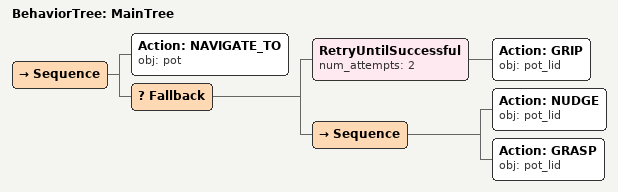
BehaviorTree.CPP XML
<root main_tree_to_execute="MainTree">
  <BehaviorTree ID="MainTree">
    <Sequence>
      <!-- Navigate to pot -->
      <Action ID="NAVIGATE_TO" obj="pot" />
      <!-- Fallback: if GRASP pot_lid fails, try alternative to reposition -->
      <Fallback>
        <!-- Retry GRASP pot_lid up to 2 attempts -->
        <RetryUntilSuccessful num_attempts="2">
          <!-- Grasp pot_lid -->
          <Action ID="GRIP" obj="pot_lid" />
        </RetryUntilSuccessful>
        <Sequence>
          <!-- Push pot_lid forward toward front edge of table -->
          <Action ID="NUDGE" obj="pot_lid" />
          <!-- Grasp pot_lid -->
          <Action ID="GRASP" obj="pot_lid" />
        </Sequence>
      </Fallback>
    </Sequence>
  </BehaviorTree>
</root>
